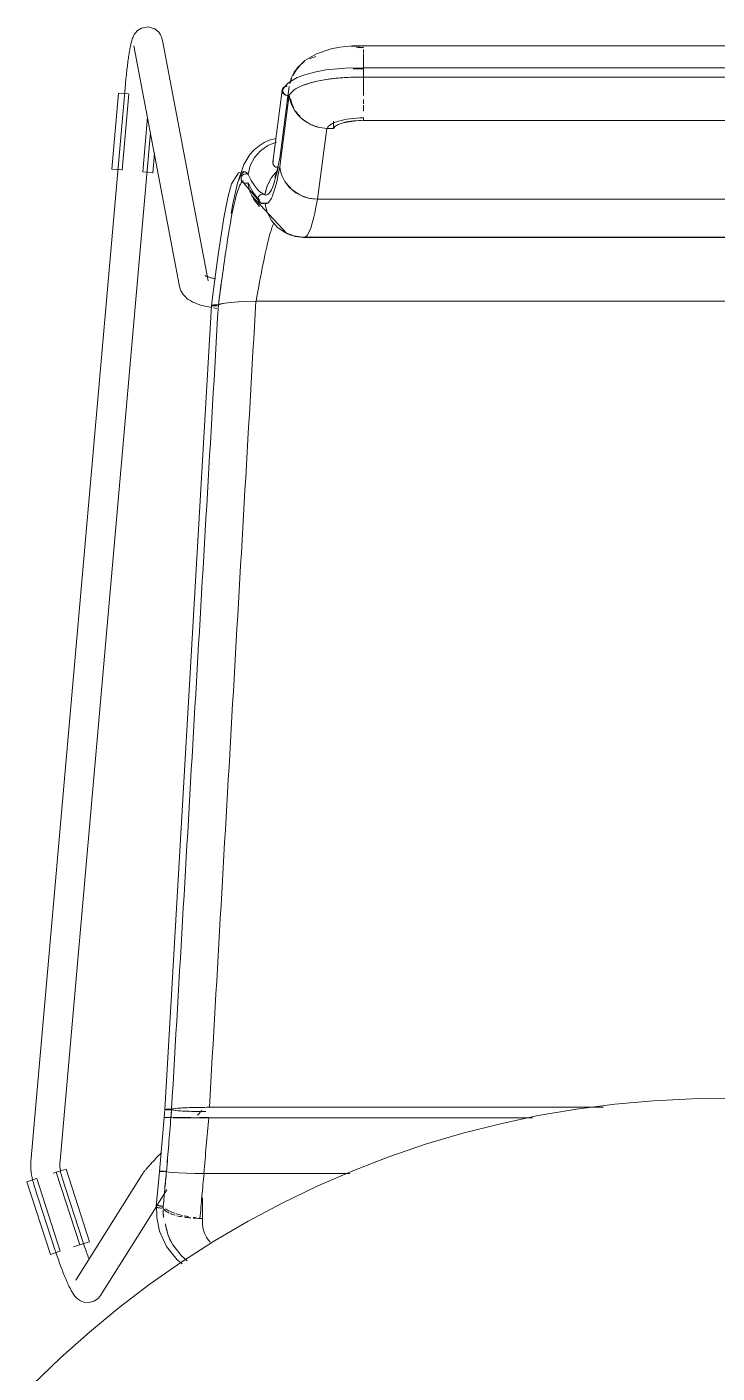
# Model space of a CAD drawing. Header units: millimetres. Extents: x 79795 to 317870, y -36033 to 97293.
# Drawn here: x 227167 to 227452, y 31346 to 31902 of the extents above; entities that cross this region are included whole.
import ezdxf

# ---------------------------------------------------------------- set-up
doc = ezdxf.new("R2010")
doc.units = ezdxf.units.MM
doc.header["$MEASUREMENT"] = 0
doc.layers.add('I-FURN', color=8, linetype='CONTINUOUS', lineweight=9)

msp = doc.modelspace()

# ---------------------------------------------------------------- linework, layer by layer
at = {"layer": 'I-FURN'}
for p, q in [((227217.04, 31901.61), (227214.28, 31901.13)), ((227219.79, 31900.78), (227217.04, 31901.61)), ((227210.33, 31896.21), (227210.22, 31895.82)), ((227210.46, 31896.61), (227210.33, 31896.21)), ((227210.6, 31897.01), (227210.46, 31896.61)), ((227210.77, 31897.44), (227210.6, 31897.01)), ((227210.99, 31897.91), (227210.77, 31897.44)), ((227211.29, 31898.47), (227210.99, 31897.91)), ((227211.77, 31899.18), (227211.29, 31898.47)), ((227212.62, 31900.09), (227211.77, 31899.18)), ((227214.28, 31901.13), (227212.62, 31900.09)), ((227219.79, 31900.78), (227221.37, 31899.45)), ((227221.37, 31899.45), (227222.11, 31898.37)), ((227222.11, 31898.37), (227222.49, 31897.57)), ((227222.49, 31897.57), (227222.7, 31896.95)), ((227222.7, 31896.95), (227222.84, 31896.43)), ((227222.84, 31896.43), (227222.93, 31896.02)), ((227209.15, 31890.53), (227209.06, 31889.94)), ((227209.24, 31891.1), (227209.15, 31890.53)), ((227209.33, 31891.65), (227209.24, 31891.1)), ((227209.43, 31892.18), (227209.33, 31891.65)), ((227209.52, 31892.7), (227209.43, 31892.18)), ((227209.62, 31893.19), (227209.52, 31892.7)), ((227209.71, 31893.67), (227209.62, 31893.19)), ((227209.81, 31894.13), (227209.71, 31893.67)), ((227209.91, 31894.57), (227209.81, 31894.13)), ((227210.01, 31895), (227209.91, 31894.57)), ((227210.11, 31895.41), (227210.01, 31895)), ((227210.22, 31895.82), (227210.11, 31895.41)), ((227211.14, 31893.78), (227229.95, 31794.49)), ((227241.74, 31796.73), (227222.93, 31896.02)), ((227281.74, 31887.69), (227286.46, 31890.56)), ((227286.46, 31890.56), (227292.61, 31892.58)), ((227292.61, 31892.58), (227296.11, 31893.23)), ((227296.11, 31893.23), (227301.31, 31893.75)), ((227301.31, 31893.75), (227305.83, 31893.83)), ((227305.83, 31893.83), (227305.83, 31893.66)), ((227600.68, 31893.83), (227305.83, 31893.83)), ((227305.83, 31893.53), (227305.83, 31893.81)), ((227305.83, 31890.59), (227305.83, 31892.34)), ((227208.44, 31885.41), (227208.35, 31884.71)), ((227208.52, 31886.1), (227208.44, 31885.41)), ((227208.61, 31886.77), (227208.52, 31886.1)), ((227208.7, 31887.44), (227208.61, 31886.77)), ((227208.79, 31888.09), (227208.7, 31887.44)), ((227208.88, 31888.72), (227208.79, 31888.09)), ((227208.97, 31889.34), (227208.88, 31888.72)), ((227209.06, 31889.94), (227208.97, 31889.34)), ((227278.09, 31883.78), (227279.76, 31885.85)), ((227279.76, 31885.85), (227281.74, 31887.69)), ((227305.83, 31884.55), (227305.83, 31890.31)), ((227305.83, 31888.47), (227305.83, 31887.72)), ((227305.83, 31887.58), (227305.83, 31884.55)), ((227207.81, 31879.59), (227207.74, 31878.84)), ((227207.88, 31880.34), (227207.81, 31879.59)), ((227207.95, 31881.09), (227207.88, 31880.34)), ((227208.03, 31881.83), (227207.95, 31881.09)), ((227208.11, 31882.56), (227208.03, 31881.83)), ((227208.19, 31883.29), (227208.11, 31882.56)), ((227208.27, 31884), (227208.19, 31883.29)), ((227208.35, 31884.71), (227208.27, 31884)), ((227274.63, 31878.41), (227278.46, 31880.71)), ((227276.76, 31881.52), (227278.09, 31883.78)), ((227278.46, 31880.71), (227281.63, 31881.9)), ((227281.63, 31881.9), (227285.67, 31882.98)), ((227288, 31879.44), (227284.5, 31878.63)), ((227285.67, 31882.98), (227290.38, 31883.85)), ((227293.43, 31880.27), (227288, 31879.44)), ((227290.38, 31883.85), (227298.27, 31884.65)), ((227299.42, 31880.75), (227293.43, 31880.27)), ((227298.27, 31884.65), (227305.83, 31884.79)), ((227305.83, 31880.83), (227299.42, 31880.75)), ((227305.83, 31884.79), (227305.83, 31884.72)), ((227600.68, 31884.79), (227305.83, 31884.79)), ((227305.83, 31880.84), (227305.83, 31884.79)), ((227305.83, 31884.72), (227305.83, 31884.53)), ((227305.83, 31884.53), (227305.83, 31884.22)), ((227305.83, 31884.22), (227305.83, 31883.83)), ((227305.83, 31883.83), (227305.83, 31883.38)), ((227305.83, 31883.38), (227305.83, 31882.89)), ((227305.83, 31882.89), (227305.83, 31882.39)), ((227305.83, 31882.39), (227305.83, 31881.91)), ((227305.83, 31881.91), (227305.83, 31881.5)), ((227305.83, 31881.5), (227305.83, 31881.17)), ((227305.83, 31881.17), (227305.83, 31880.94)), ((227305.83, 31880.94), (227305.83, 31880.84)), ((227305.83, 31880.86), (227305.83, 31877.05)), ((227305.83, 31877.05), (227305.83, 31880.86)), ((227305.83, 31880.83), (227600.68, 31880.83)), ((227207.66, 31877.93), (227168.71, 31434.61)), ((227202.08, 31842.92), (227204.84, 31874.33)), ((227204.84, 31874.33), (227206.89, 31874.15)), ((227206.31, 31842.54), (227209.07, 31873.96)), ((227206.89, 31874.15), (227208.95, 31873.97)), ((227207.67, 31878.09), (227207.66, 31877.93)), ((227207.74, 31878.84), (227207.67, 31878.09)), ((227268.53, 31845.75), (227272.38, 31875.52)), ((227271.38, 31847.39), (227275.22, 31877.08)), ((227272.74, 31876.02), (227274.63, 31878.41)), ((227274.45, 31871.12), (227275.07, 31875.89)), ((227281.67, 31877.76), (227281.16, 31877.57)), ((227284.5, 31878.63), (227281.67, 31877.76)), ((227305.83, 31873.3), (227305.83, 31876.85)), ((227271.36, 31843.84), (227275.2, 31873.54)), ((227305.83, 31869.83), (227305.83, 31871.67)), ((227305.83, 31866.84), (227305.83, 31869.31)), ((227216.75, 31864.41), (227214.76, 31841.8)), ((227299.94, 31862.5), (227302.8, 31862.82)), ((227302.8, 31862.82), (227305.83, 31862.93)), ((227600.68, 31862.99), (227305.83, 31862.99)), ((227305.83, 31862.93), (227600.68, 31862.93)), ((227180.66, 31433.56), (227217.96, 31858.06)), ((227286.9, 31830.46), (227290.76, 31859.74)), ((227290.76, 31859.74), (227293.48, 31859.67)), ((227293.48, 31862.68), (227293.48, 31859.67)), ((227293.48, 31861.28), (227293.48, 31859.69)), ((227293.48, 31859.67), (227294.12, 31860.53)), ((227294.12, 31860.53), (227295.47, 31861.32)), ((227295.47, 31861.32), (227297.45, 31861.99)), ((227297.45, 31861.99), (227299.94, 31862.5)), ((227262.77, 31852.53), (227260.79, 31850.85)), ((227264.96, 31853.91), (227262.77, 31852.53)), ((227266.46, 31852.68), (227263.38, 31850.51)), ((227267.33, 31854.94), (227264.96, 31853.91)), ((227269.98, 31854.08), (227266.46, 31852.68)), ((227269.84, 31855.6), (227267.33, 31854.94)), ((227218.99, 31841.43), (227219.69, 31849.33)), ((227259.05, 31848.89), (227256.55, 31844.77)), ((227260.79, 31850.85), (227259.05, 31848.89)), ((227260.9, 31847.68), (227259.16, 31844.36)), ((227263.38, 31850.51), (227260.9, 31847.68)), ((227268.76, 31846.42), (227268.58, 31845.98)), ((227270.12, 31841.88), (227271.5, 31848.17)), ((227204.13, 31842.74), (227202.08, 31842.92)), ((227206.19, 31842.56), (227204.13, 31842.74)), ((227216.95, 31841.61), (227214.89, 31841.79)), ((227218.99, 31841.43), (227216.95, 31841.61)), ((227251.48, 31836.78), (227254.25, 31841.42)), ((227256.55, 31844.77), (227253.88, 31837.15)), ((227254.25, 31841.42), (227256.44, 31841.95)), ((227255.95, 31840.36), (227256.34, 31840.67)), ((227256.34, 31840.67), (227255.95, 31840.36)), ((227256.34, 31840.67), (227256.79, 31840.86)), ((227256.79, 31840.86), (227256.34, 31840.67)), ((227256.44, 31841.95), (227257.35, 31841.65)), ((227256.79, 31840.86), (227257.29, 31840.94)), ((227257.29, 31840.94), (227256.79, 31840.86)), ((227257.29, 31840.94), (227257.79, 31840.9)), ((227257.79, 31840.9), (227257.29, 31840.94)), ((227257.79, 31840.9), (227258.26, 31840.73)), ((227258.26, 31840.73), (227257.79, 31840.9)), ((227259.16, 31844.36), (227258.26, 31840.73)), ((227270.37, 31842.35), (227267.86, 31839.47)), ((227268.58, 31845.98), (227268.51, 31845.51)), ((227268.51, 31845.51), (227268.58, 31845.04)), ((227268.58, 31845.04), (227268.77, 31844.6)), ((227268.77, 31844.6), (227269.06, 31844.22)), ((227269.06, 31844.22), (227269.44, 31843.92)), ((227269.37, 31839.44), (227270.12, 31841.88)), ((227269.44, 31843.92), (227269.9, 31843.73)), ((227269.9, 31843.73), (227270.39, 31843.65)), ((227270.39, 31843.65), (227270.88, 31843.68)), ((227250.07, 31831.79), (227251.48, 31836.78)), ((227253.88, 31837.15), (227251.98, 31828.63)), ((227255.38, 31839.03), (227255.46, 31839.51)), ((227255.45, 31839.51), (227255.38, 31839.03)), ((227255.44, 31838.54), (227255.38, 31839.03)), ((227255.38, 31839.03), (227255.44, 31838.54)), ((227255.62, 31838.08), (227255.44, 31838.54)), ((227255.44, 31838.54), (227255.62, 31838.08)), ((227255.65, 31839.97), (227255.45, 31839.51)), ((227255.46, 31839.51), (227255.65, 31839.97)), ((227255.58, 31838.17), (227263.7, 31828.76)), ((227255.73, 31837.9), (227255.61, 31838.12)), ((227255.91, 31837.68), (227255.62, 31838.08)), ((227255.62, 31838.08), (227255.91, 31837.68)), ((227255.65, 31839.97), (227255.95, 31840.36)), ((227255.95, 31840.36), (227255.65, 31839.97)), ((227256.29, 31837.36), (227255.91, 31837.68)), ((227255.91, 31837.68), (227256.29, 31837.36)), ((227256.74, 31837.16), (227256.29, 31837.36)), ((227256.29, 31837.36), (227256.74, 31837.15)), ((227257.23, 31837.07), (227256.74, 31837.16)), ((227256.74, 31837.15), (227257.23, 31837.06)), ((227257.73, 31837.1), (227257.23, 31837.07)), ((227257.23, 31837.06), (227257.73, 31837.09)), ((227258.21, 31837.25), (227257.73, 31837.1)), ((227257.73, 31837.09), (227258.21, 31837.25)), ((227259, 31833.63), (227258.21, 31837.25)), ((227258.21, 31837.25), (227258.99, 31833.63)), ((227266.11, 31836.08), (227265.21, 31832.36)), ((227267.86, 31839.47), (227266.11, 31836.08)), ((227273.99, 31837.08), (227276.47, 31834.34)), ((227248.27, 31822.77), (227250.07, 31831.79)), ((227258.99, 31833.63), (227260.63, 31830.31)), ((227260.64, 31830.31), (227259, 31833.63)), ((227259.69, 31831.98), (227274.29, 31816.28)), ((227260.63, 31830.31), (227263.03, 31827.47)), ((227263.03, 31827.47), (227260.64, 31830.31)), ((227262.44, 31831.1), (227262.37, 31830.61)), ((227262.37, 31830.61), (227262.44, 31830.12)), ((227262.38, 31830.61), (227262.44, 31831.1)), ((227262.44, 31830.12), (227262.38, 31830.61)), ((227262.44, 31831.1), (227262.63, 31831.56)), ((227262.63, 31831.56), (227262.44, 31831.1)), ((227262.63, 31829.66), (227262.44, 31830.12)), ((227262.44, 31830.12), (227262.63, 31829.66)), ((227262.63, 31831.56), (227262.93, 31831.96)), ((227262.92, 31831.96), (227262.63, 31831.56)), ((227262.93, 31829.26), (227262.63, 31829.66)), ((227262.63, 31829.66), (227262.92, 31829.25)), ((227263.3, 31832.28), (227262.92, 31831.96)), ((227262.93, 31831.96), (227263.31, 31832.28)), ((227263.76, 31832.48), (227263.3, 31832.28)), ((227263.31, 31832.28), (227263.76, 31832.48)), ((227263.76, 31832.48), (227264.25, 31832.56)), ((227264.25, 31832.56), (227263.76, 31832.48)), ((227264.25, 31832.56), (227264.75, 31832.52)), ((227264.74, 31832.53), (227264.25, 31832.56)), ((227264.54, 31832.65), (227264.97, 31832.47)), ((227265.21, 31832.36), (227264.74, 31832.53)), ((227264.75, 31832.52), (227265.22, 31832.36)), ((227265.22, 31832.36), (227265.53, 31834.18)), ((227276.47, 31834.34), (227279.59, 31832.26)), ((227279.71, 31832.19), (227283.13, 31830.94)), ((227283.13, 31830.94), (227286.9, 31830.46)), ((227619.61, 31830.46), (227286.9, 31830.46)), ((227286.9, 31830.46), (227619.61, 31830.46)), ((227251.98, 31828.63), (227251.25, 31824.56)), ((227262.92, 31829.25), (227263.3, 31828.94)), ((227263.31, 31828.94), (227262.93, 31829.26)), ((227263.3, 31828.94), (227263.76, 31828.74)), ((227263.76, 31828.74), (227263.31, 31828.94)), ((227263.4, 31828.89), (227266.28, 31828.84)), ((227264.25, 31828.66), (227263.76, 31828.74)), ((227263.76, 31828.74), (227264.25, 31828.66)), ((227264.75, 31828.7), (227264.25, 31828.66)), ((227264.25, 31828.66), (227264.74, 31828.69)), ((227264.74, 31828.69), (227265.21, 31828.86)), ((227265.22, 31828.86), (227264.75, 31828.7)), ((227265.21, 31828.86), (227266.11, 31825.14)), ((227267.87, 31821.75), (227266.11, 31825.14)), ((227266.11, 31825.14), (227267.86, 31821.75)), ((227247.24, 31816.45), (227248.27, 31822.77)), ((227267.86, 31821.75), (227270.37, 31818.87)), ((227270.37, 31818.88), (227267.87, 31821.75)), ((227273.51, 31816.71), (227270.37, 31818.88)), ((227270.37, 31818.87), (227273.5, 31816.7)), ((227246.05, 31808.43), (227247.24, 31816.45)), ((227273.19, 31816.88), (227277.66, 31815.15)), ((227273.5, 31816.7), (227277.08, 31815.34)), ((227277.08, 31815.34), (227273.51, 31816.71)), ((227274.29, 31816.28), (227276.22, 31815.58)), ((227280.87, 31814.87), (227277.08, 31815.34)), ((227277.08, 31815.34), (227280.87, 31814.87)), ((227277.66, 31815.15), (227281.41, 31814.71)), ((227625.65, 31814.87), (227280.87, 31814.87)), ((227280.87, 31814.87), (227625.65, 31814.87)), ((227281.4, 31814.71), (227586.2, 31814.71)), ((227244.7, 31798.5), (227246.05, 31808.43)), ((227240.52, 31798.96), (227240.55, 31798.94)), ((227240.55, 31798.94), (227240.62, 31798.9)), ((227240.62, 31798.9), (227240.71, 31798.85)), ((227240.71, 31798.85), (227240.86, 31798.78)), ((227240.86, 31798.78), (227241.05, 31798.69)), ((227241.05, 31798.69), (227241.28, 31798.59)), ((227241.28, 31798.59), (227241.55, 31798.49)), ((227241.55, 31798.49), (227241.86, 31798.39)), ((227241.86, 31798.39), (227242.19, 31798.28)), ((227242.19, 31798.28), (227242.56, 31798.17)), ((227242.56, 31798.17), (227242.95, 31798.06)), ((227242.95, 31798.06), (227243.37, 31797.96)), ((227243.14, 31786.65), (227244.7, 31798.5)), ((227243.37, 31797.96), (227243.82, 31797.85)), ((227243.82, 31797.85), (227244.29, 31797.75)), ((227244.29, 31797.75), (227244.78, 31797.65)), ((227229.95, 31794.49), (227230.21, 31793.51)), ((227230.21, 31793.51), (227230.57, 31792.61)), ((227230.57, 31792.61), (227231.01, 31791.82)), ((227231.01, 31791.82), (227231.49, 31791.13)), ((227231.49, 31791.13), (227232, 31790.54)), ((227232, 31790.54), (227232.52, 31790.02)), ((227243.14, 31786.65), (227223.85, 31454.74)), ((227232.52, 31790.02), (227233.05, 31789.56)), ((227233.05, 31789.56), (227233.59, 31789.16)), ((227233.59, 31789.16), (227234.12, 31788.8)), ((227234.12, 31788.8), (227234.66, 31788.48)), ((227234.66, 31788.48), (227235.2, 31788.19)), ((227235.2, 31788.19), (227235.75, 31787.92)), ((227235.75, 31787.92), (227236.31, 31787.67)), ((227236.31, 31787.67), (227236.88, 31787.43)), ((227236.88, 31787.43), (227237.46, 31787.21)), ((227237.46, 31787.21), (227238.05, 31787)), ((227238.05, 31787), (227238.66, 31786.81)), ((227238.66, 31786.81), (227239.28, 31786.63)), ((227239.28, 31786.63), (227239.91, 31786.46)), ((227239.91, 31786.46), (227240.55, 31786.29)), ((227240.55, 31786.29), (227241.2, 31786.14)), ((227241.2, 31786.14), (227241.87, 31786)), ((227241.87, 31786), (227242.55, 31785.86)), ((227242.55, 31785.86), (227243.25, 31785.74)), ((227243.22, 31786.7), (227243.14, 31786.65)), ((227243.14, 31786.65), (227243.21, 31786.7)), ((227243.14, 31786.65), (227243.21, 31786.59)), ((227243.2, 31786.59), (227243.14, 31786.65)), ((227243.39, 31786.54), (227243.2, 31786.59)), ((227243.21, 31786.7), (227243.41, 31786.75)), ((227243.21, 31786.59), (227243.39, 31786.54)), ((227243.41, 31786.75), (227243.22, 31786.7)), ((227243.39, 31786.54), (227243.68, 31786.5)), ((227243.68, 31786.5), (227243.39, 31786.54)), ((227243.71, 31786.79), (227243.41, 31786.75)), ((227243.41, 31786.75), (227243.7, 31786.79)), ((227243.68, 31786.5), (227244.06, 31786.46)), ((227244.06, 31786.46), (227243.68, 31786.5)), ((227243.7, 31786.79), (227244.09, 31786.83)), ((227244.09, 31786.83), (227243.71, 31786.79)), ((227243.95, 31785.62), (227244.67, 31785.51)), ((227244.06, 31786.46), (227244.51, 31786.44)), ((227244.51, 31786.44), (227244.06, 31786.46)), ((227244.55, 31786.85), (227244.09, 31786.83)), ((227244.09, 31786.83), (227244.54, 31786.85)), ((227244.51, 31786.44), (227245, 31786.43)), ((227245, 31786.43), (227244.51, 31786.44)), ((227244.54, 31786.85), (227245.04, 31786.86)), ((227245.04, 31786.86), (227244.55, 31786.85)), ((227244.67, 31785.51), (227245.39, 31785.41)), ((227245, 31786.43), (227245.5, 31786.44)), ((227245.5, 31786.44), (227245, 31786.43)), ((227245.54, 31786.85), (227245.04, 31786.86)), ((227245.04, 31786.86), (227245.54, 31786.85)), ((227246.01, 31786.83), (227245.54, 31786.85)), ((227245.54, 31786.85), (227246.01, 31786.84)), ((227246.91, 31787.24), (227246.01, 31786.83)), ((227246.01, 31786.84), (227246.91, 31787.23)), ((227248.66, 31787.6), (227246.91, 31787.24)), ((227246.91, 31787.23), (227248.65, 31787.6)), ((227251.15, 31787.91), (227248.66, 31787.6)), ((227248.66, 31787.6), (227251.12, 31787.91)), ((227254.26, 31788.15), (227251.15, 31787.91)), ((227251.15, 31787.91), (227254.21, 31788.15)), ((227254.25, 31788.15), (227257.73, 31788.3)), ((227257.79, 31788.31), (227254.26, 31788.15)), ((227261.56, 31788.36), (227257.79, 31788.31)), ((227257.79, 31788.31), (227261.48, 31788.36)), ((227644.96, 31788.36), (227261.56, 31788.36)), ((227261.56, 31788.36), (227644.96, 31788.36)), ((227425.6, 31458.37), (227409.66, 31456.94)), ((227441.58, 31459.16), (227425.6, 31458.37)), ((227457.58, 31459.3), (227441.58, 31459.16)), ((227223.58, 31451.38), (227223.85, 31454.74)), ((227223.92, 31454.76), (227223.85, 31454.74)), ((227223.85, 31454.74), (227223.92, 31454.71)), ((227224.11, 31454.79), (227223.92, 31454.76)), ((227223.92, 31454.71), (227224.11, 31454.68)), ((227224.4, 31454.81), (227224.11, 31454.79)), ((227224.11, 31454.68), (227224.41, 31454.66)), ((227224.78, 31454.83), (227224.4, 31454.81)), ((227224.41, 31454.66), (227224.79, 31454.64)), ((227225.23, 31454.84), (227224.78, 31454.83)), ((227224.79, 31454.64), (227225.24, 31454.63)), ((227225.72, 31454.85), (227225.23, 31454.84)), ((227225.24, 31454.63), (227225.73, 31454.63)), ((227226.22, 31454.85), (227225.72, 31454.85)), ((227225.73, 31454.63), (227226.23, 31454.63)), ((227226.69, 31454.84), (227226.22, 31454.85)), ((227226.23, 31454.63), (227226.7, 31454.64)), ((227227.58, 31455.05), (227226.69, 31454.84)), ((227226.7, 31454.64), (227227.6, 31454.43)), ((227229.33, 31455.24), (227227.58, 31455.05)), ((227227.6, 31454.43), (227229.35, 31454.24)), ((227231.83, 31455.4), (227229.33, 31455.24)), ((227229.35, 31454.24), (227231.84, 31454.07)), ((227234.96, 31455.53), (227231.83, 31455.4)), ((227231.84, 31454.07), (227234.96, 31453.95)), ((227238.52, 31455.6), (227234.96, 31455.53)), ((227234.96, 31453.95), (227238.51, 31453.87)), ((227239.18, 31454.37), (227237.35, 31452.46)), ((227238.51, 31453.87), (227240.77, 31453.85)), ((227242.31, 31455.63), (227238.52, 31455.6)), ((227404.9, 31455.63), (227242.31, 31455.63)), ((227242.31, 31455.63), (227404.9, 31455.63)), ((227378.03, 31452.19), (227362.38, 31448.87)), ((227393.8, 31454.88), (227378.03, 31452.19)), ((227409.66, 31456.94), (227393.8, 31454.88)), ((227223.58, 31451.38), (227221.75, 31429.18)), ((227223.65, 31451.38), (227223.58, 31451.38)), ((227223.58, 31451.38), (227223.65, 31451.38)), ((227223.65, 31451.38), (227223.58, 31451.38)), ((227223.58, 31451.38), (227223.64, 31451.38)), ((227223.83, 31451.37), (227224.12, 31451.37)), ((227224.13, 31451.37), (227223.84, 31451.37)), ((227224.12, 31451.37), (227224.51, 31451.37)), ((227224.13, 31451.38), (227224.52, 31451.38)), ((227224.51, 31451.38), (227224.13, 31451.38)), ((227224.51, 31451.37), (227224.13, 31451.37)), ((227224.96, 31451.39), (227224.51, 31451.38)), ((227224.96, 31451.37), (227224.51, 31451.37)), ((227224.51, 31451.37), (227224.96, 31451.37)), ((227224.52, 31451.38), (227224.97, 31451.39)), ((227225.46, 31451.39), (227224.96, 31451.39)), ((227225.45, 31451.37), (227224.96, 31451.37)), ((227224.96, 31451.37), (227225.45, 31451.37)), ((227224.97, 31451.39), (227225.46, 31451.39)), ((227225.95, 31451.37), (227225.45, 31451.37)), ((227225.45, 31451.37), (227225.95, 31451.37)), ((227225.46, 31451.39), (227225.95, 31451.39)), ((227225.95, 31451.39), (227225.46, 31451.39)), ((227225.95, 31451.39), (227226.42, 31451.38)), ((227226.42, 31451.38), (227225.95, 31451.39)), ((227226.42, 31451.37), (227225.95, 31451.37)), ((227225.95, 31451.37), (227226.42, 31451.37)), ((227227.31, 31451.36), (227226.42, 31451.37)), ((227226.42, 31451.37), (227227.3, 31451.36)), ((227227.3, 31451.36), (227229.05, 31451.34)), ((227229.05, 31451.34), (227227.31, 31451.36)), ((227227.32, 31451.4), (227229.07, 31451.41)), ((227229.07, 31451.41), (227227.32, 31451.4)), ((227229.05, 31451.34), (227231.55, 31451.33)), ((227231.55, 31451.33), (227229.06, 31451.34)), ((227229.07, 31451.41), (227231.57, 31451.43)), ((227231.57, 31451.43), (227229.07, 31451.41)), ((227231.55, 31451.33), (227234.69, 31451.32)), ((227234.69, 31451.32), (227231.56, 31451.33)), ((227231.57, 31451.43), (227234.7, 31451.43)), ((227234.69, 31451.43), (227231.57, 31451.43)), ((227238.25, 31451.32), (227234.69, 31451.32)), ((227234.69, 31451.32), (227238.25, 31451.32)), ((227238.25, 31451.44), (227242.03, 31451.44)), ((227242.03, 31451.44), (227238.25, 31451.44)), ((227238.25, 31451.32), (227242.04, 31451.31)), ((227242.04, 31451.31), (227238.26, 31451.32)), ((227375.68, 31451.31), (227242.04, 31451.31)), ((227242.04, 31451.31), (227375.68, 31451.31)), ((227362.38, 31448.87), (227346.87, 31444.92)), ((227346.87, 31444.92), (227331.54, 31440.36)), ((227220.11, 31434.42), (227220.51, 31434.86)), ((227220.51, 31434.86), (227220.92, 31435.3)), ((227220.92, 31435.3), (227221.35, 31435.75)), ((227221.35, 31435.75), (227221.78, 31436.22)), ((227221.78, 31436.22), (227222.22, 31436.69)), ((227316.4, 31435.18), (227301.48, 31429.41)), ((227331.54, 31440.36), (227316.4, 31435.18)), ((227168.63, 31433.47), (227168.6, 31432.33)), ((227168.6, 31432.33), (227168.61, 31431.19)), ((227168.61, 31431.19), (227168.67, 31430.05)), ((227168.71, 31434.61), (227168.63, 31433.47)), ((227168.67, 31430.05), (227168.78, 31428.91)), ((227179.22, 31428.88), (227181.2, 31429.52)), ((227180.6, 31432.21), (227180.61, 31432.87)), ((227180.61, 31431.55), (227180.6, 31432.21)), ((227180.61, 31432.87), (227180.66, 31433.53)), ((227180.64, 31430.89), (227180.61, 31431.55)), ((227180.7, 31430.23), (227180.64, 31430.89)), ((227180.66, 31433.53), (227180.66, 31433.56)), ((227180.79, 31429.57), (227180.7, 31430.23)), ((227180.91, 31428.92), (227180.79, 31429.57)), ((227181.2, 31429.52), (227183.15, 31430.15)), ((227192.84, 31400.14), (227183.15, 31430.15)), ((227215.43, 31429.17), (227215.62, 31429.4)), ((227215.62, 31429.4), (227215.82, 31429.64)), ((227215.82, 31429.64), (227216.03, 31429.89)), ((227216.03, 31429.89), (227216.26, 31430.16)), ((227216.26, 31430.16), (227216.5, 31430.44)), ((227216.5, 31430.44), (227216.76, 31430.73)), ((227216.76, 31430.73), (227217.04, 31431.04)), ((227217.04, 31431.04), (227217.32, 31431.36)), ((227217.32, 31431.36), (227217.62, 31431.7)), ((227217.62, 31431.7), (227217.94, 31432.05)), ((227217.94, 31432.05), (227218.27, 31432.41)), ((227218.27, 31432.41), (227218.61, 31432.79)), ((227218.61, 31432.79), (227218.97, 31433.18)), ((227218.97, 31433.18), (227219.34, 31433.58)), ((227219.34, 31433.58), (227219.72, 31434)), ((227219.72, 31434), (227220.11, 31434.42)), ((227223.62, 31429.28), (227223.13, 31429.28)), ((227223.13, 31429.28), (227223.62, 31429.28)), ((227224.59, 31429.27), (227224.12, 31429.28)), ((227224.12, 31429.28), (227224.59, 31429.27)), ((227301.48, 31429.41), (227286.8, 31423.05)), ((227166.99, 31424.93), (227168.95, 31425.56)), ((227176.68, 31394.92), (227166.99, 31424.93)), ((227168.78, 31428.91), (227168.93, 31427.78)), ((227168.93, 31427.78), (227169.12, 31426.65)), ((227168.95, 31425.56), (227170.92, 31426.2)), ((227169.12, 31426.65), (227169.36, 31425.54)), ((227169.36, 31425.54), (227169.65, 31424.43)), ((227169.65, 31424.43), (227169.98, 31423.34)), ((227180.73, 31396.23), (227171.04, 31426.23)), ((227177.85, 31428.43), (227179.01, 31428.81)), ((227179.11, 31428.84), (227188.8, 31398.83)), ((227181.05, 31428.27), (227180.91, 31428.92)), ((227181.22, 31427.63), (227181.05, 31428.27)), ((227181.41, 31427), (227181.22, 31427.63)), ((227190.12, 31400.19), (227181.41, 31427)), ((227214.5, 31427.91), (227187.2, 31384.33)), ((227214.5, 31427.91), (227214.72, 31428.23)), ((227214.72, 31428.23), (227214.9, 31428.49)), ((227214.9, 31428.49), (227215.07, 31428.72)), ((227215.07, 31428.72), (227215.25, 31428.94)), ((227215.25, 31428.94), (227215.43, 31429.17)), ((227221.75, 31429.18), (227220.33, 31414.69)), ((227221.81, 31429.2), (227221.75, 31429.18)), ((227221.75, 31429.18), (227221.82, 31429.2)), ((227221.75, 31429.18), (227221.82, 31429.15)), ((227221.82, 31429.15), (227221.75, 31429.18)), ((227222, 31429.23), (227221.81, 31429.2)), ((227221.82, 31429.2), (227222.01, 31429.23)), ((227221.82, 31429.15), (227222.01, 31429.13)), ((227222.29, 31429.25), (227222, 31429.23)), ((227222.01, 31429.23), (227222.3, 31429.25)), ((227222.01, 31429.13), (227222.3, 31429.11)), ((227222.31, 31429.11), (227222.01, 31429.13)), ((227222.68, 31429.26), (227222.29, 31429.25)), ((227222.3, 31429.25), (227222.68, 31429.26)), ((227222.3, 31429.11), (227222.69, 31429.09)), ((227222.69, 31429.09), (227222.31, 31429.11)), ((227223.13, 31429.28), (227222.68, 31429.26)), ((227222.68, 31429.26), (227223.13, 31429.28)), ((227222.69, 31429.09), (227223.14, 31429.08)), ((227223.15, 31429.08), (227222.69, 31429.09)), ((227223.14, 31429.08), (227223.63, 31429.07)), ((227223.64, 31429.07), (227223.15, 31429.08)), ((227223.63, 31429.07), (227224.13, 31429.08)), ((227224.13, 31429.08), (227223.64, 31429.07)), ((227224.13, 31429.08), (227224.6, 31429.08)), ((227224.6, 31429.08), (227224.13, 31429.08)), ((227224.6, 31429.08), (227225.49, 31428.89)), ((227225.49, 31428.89), (227224.6, 31429.08)), ((227225.49, 31428.89), (227227.23, 31428.71)), ((227227.21, 31428.71), (227225.49, 31428.89)), ((227227.23, 31428.71), (227229.71, 31428.56)), ((227229.66, 31428.56), (227227.23, 31428.71)), ((227232.74, 31428.45), (227229.7, 31428.56)), ((227229.71, 31428.56), (227232.81, 31428.45)), ((227236.24, 31428.37), (227232.8, 31428.45)), ((227232.81, 31428.45), (227236.24, 31428.37)), ((227236.34, 31428.37), (227240.1, 31428.35)), ((227239.98, 31428.35), (227236.34, 31428.37)), ((227240.1, 31428.35), (227300.22, 31428.35)), ((227300.22, 31428.35), (227240.1, 31428.35)), ((227169.98, 31423.34), (227169.99, 31423.29)), ((227169.99, 31423.29), (227178.71, 31396.48)), ((227220.63, 31415.09), (227224.67, 31421.54)), ((227239.39, 31418.31), (227239.39, 31408.55)), ((227286.8, 31423.05), (227272.39, 31416.1)), ((227197.37, 31377.95), (227220.4, 31414.72)), ((227220.54, 31410.12), (227220.45, 31415.58)), ((227272.39, 31416.1), (227258.27, 31408.58)), ((227221.75, 31404.47), (227220.54, 31410.12)), ((227239.45, 31409.79), (227238.4, 31409.79)), ((227258.27, 31408.58), (227244.45, 31400.5)), ((227224.65, 31398.16), (227221.75, 31404.47)), ((227227.23, 31398.86), (227225.32, 31402.55)), ((227180.61, 31396.19), (227178.64, 31395.55)), ((227178.86, 31396.02), (227178.71, 31396.48)), ((227179.1, 31395.28), (227178.86, 31396.02)), ((227186.22, 31398), (227188.7, 31398.8)), ((227190.89, 31399.51), (227188.91, 31398.87)), ((227190.23, 31399.86), (227190.12, 31400.19)), ((227190.45, 31399.17), (227190.23, 31399.86)), ((227190.68, 31398.48), (227190.45, 31399.17)), ((227190.92, 31397.79), (227190.68, 31398.48)), ((227192.84, 31400.14), (227190.89, 31399.51)), ((227191.15, 31397.11), (227190.92, 31397.79)), ((227191.39, 31396.44), (227191.15, 31397.11)), ((227191.62, 31395.77), (227191.39, 31396.44)), ((227228.99, 31392.63), (227224.65, 31398.16)), ((227230.73, 31394.29), (227227.23, 31398.86)), ((227244.45, 31400.5), (227230.98, 31391.88)), ((227178.64, 31395.55), (227176.68, 31394.92)), ((227179.35, 31394.55), (227179.1, 31395.28)), ((227179.59, 31393.81), (227179.35, 31394.55)), ((227179.85, 31393.09), (227179.59, 31393.81)), ((227180.1, 31392.36), (227179.85, 31393.09)), ((227180.35, 31391.65), (227180.1, 31392.36)), ((227180.61, 31390.94), (227180.35, 31391.65)), ((227180.86, 31390.24), (227180.61, 31390.94)), ((227191.86, 31395.12), (227191.62, 31395.77)), ((227192.09, 31394.47), (227191.86, 31395.12)), ((227192.33, 31393.83), (227192.09, 31394.47)), ((227192.56, 31393.21), (227192.33, 31393.83)), ((227230.98, 31391.88), (227217.86, 31382.73)), ((227231.04, 31390.98), (227228.99, 31392.63)), ((227233.07, 31392.33), (227230.73, 31394.29)), ((227181.12, 31389.55), (227180.86, 31390.24)), ((227181.37, 31388.88), (227181.12, 31389.55)), ((227181.62, 31388.21), (227181.37, 31388.88)), ((227181.88, 31387.56), (227181.62, 31388.21)), ((227182.13, 31386.92), (227181.88, 31387.56)), ((227182.38, 31386.29), (227182.13, 31386.92)), ((227182.63, 31385.68), (227182.38, 31386.29)), ((227182.88, 31385.08), (227182.63, 31385.68)), ((227183.12, 31384.51), (227182.88, 31385.08)), ((227183.36, 31383.94), (227183.12, 31384.51)), ((227183.6, 31383.4), (227183.36, 31383.94)), ((227183.84, 31382.87), (227183.6, 31383.4)), ((227184.08, 31382.36), (227183.84, 31382.87)), ((227184.31, 31381.87), (227184.08, 31382.36)), ((227184.54, 31381.4), (227184.31, 31381.87)), ((227184.77, 31380.94), (227184.54, 31381.4)), ((227185, 31380.5), (227184.77, 31380.94)), ((227185.23, 31380.08), (227185, 31380.5)), ((227185.46, 31379.66), (227185.23, 31380.08)), ((227185.69, 31379.27), (227185.46, 31379.66)), ((227217.86, 31382.73), (227205.11, 31373.05)), ((227185.94, 31378.87), (227185.69, 31379.27)), ((227186.19, 31378.49), (227185.94, 31378.87)), ((227186.47, 31378.1), (227186.19, 31378.49)), ((227186.78, 31377.69), (227186.47, 31378.1)), ((227187.15, 31377.27), (227186.78, 31377.69)), ((227187.62, 31376.8), (227187.15, 31377.27)), ((227188.24, 31376.28), (227187.62, 31376.8)), ((227189.16, 31375.72), (227188.24, 31376.28)), ((227190.54, 31375.19), (227189.16, 31375.72)), ((227192.51, 31375.02), (227190.54, 31375.19)), ((227194.74, 31375.61), (227192.51, 31375.02)), ((227196.47, 31376.83), (227194.74, 31375.61)), ((227196.47, 31376.83), (227197.37, 31377.95)), ((227205.11, 31373.05), (227192.77, 31362.88)), ((227192.77, 31362.88), (227180.84, 31352.22)), ((227180.84, 31352.22), (227169.34, 31341.09))]:
    msp.add_line(p, q, dxfattribs=at)
for centre, major_axis, ratio, start_param, end_param in [((227305.83, 31889.55), (-12.4, 0), 0.287441, 4.712389, 4.950404), ((227305.83, 31878.08), (0, -15.75), 0.000004, 5.8107, 5.99294), ((227270.47, 31845.52), (-1.96, 0), 0.955139, 5.775592, 8.064923), ((227287.03, 31845.53), (-15.78, 0), 0.955139, 0.112537, 0.354036), ((227287.03, 31845.53), (-15.78, 0), 0.955139, 0.354206, 0.595753), ((227287.03, 31845.53), (-15.78, 0), 0.955139, 0.595876, 1.562553)]:
    msp.add_ellipse(centre, major_axis=major_axis, ratio=ratio, start_param=start_param, end_param=end_param, dxfattribs=at)
for points in [[(227300.86, 31893.52), (227302.44, 31893.67), (227304.12, 31893.75), (227305.83, 31893.74)], [(227286.23, 31889.39), (227285.33, 31889.14), (227284.45, 31888.82), (227283.6, 31888.42)], [(227275.4, 31873.53), (227275.75, 31874.26), (227277.06, 31875.67), (227280.76, 31877.56), (227285.83, 31879.09), (227291.98, 31880.2), (227298.83, 31880.83), (227303.49, 31880.9), (227305.83, 31880.86)], [(227275.68, 31878.5), (227275.84, 31879.15), (227276.04, 31879.8), (227276.28, 31880.43)], [(227301.57, 31884.25), (227302.98, 31884.28), (227304.4, 31884.29), (227305.83, 31884.26)], [(227274.93, 31873.39), (227274.85, 31873.37), (227274.69, 31873.35), (227274.52, 31873.35), (227274.44, 31873.36)], [(227275.2, 31873.54), (227275.35, 31872.3), (227275.93, 31869.92), (227277.69, 31866.58), (227280.22, 31863.75), (227283.37, 31861.55), (227286.97, 31860.14), (227289.47, 31859.78), (227290.76, 31859.74)], [(227277.18, 31868.03), (227276.49, 31869.29), (227276.08, 31870.65), (227275.75, 31872.04)], [(227279.65, 31864.71), (227279.06, 31865.32), (227278.47, 31865.96), (227278.03, 31866.66)], [(227283.67, 31861.68), (227282.55, 31862.28), (227281.39, 31862.97), (227280.4, 31863.78)], [(227291.01, 31859.75), (227291.27, 31860.87), (227294.65, 31863.03), (227302.04, 31864), (227305.83, 31864.06)], [(227304.99, 31862.98), (227302.21, 31862.92), (227299.07, 31862.65), (227297.45, 31862.04)], [(227287.23, 31860.29), (227286.35, 31860.52), (227285.52, 31860.84), (227284.69, 31861.21)], [(227271.36, 31843.84), (227270.33, 31838.34), (227268.29, 31830.28), (227266.24, 31828.31), (227265.22, 31828.86)], [(227280.87, 31814.87), (227281.05, 31814.77), (227281.22, 31814.71), (227281.4, 31814.71)], [(227247.18, 31796), (227246.8, 31792.97), (227246.41, 31789.91), (227246.02, 31786.85)], [(227226.69, 31454.84), (227229.91, 31510.24), (227236.35, 31621), (227242.79, 31731.6), (227246.01, 31786.84)], [(227251.89, 31622.12), (227255.09, 31677.58), (227258.28, 31733), (227261.48, 31788.36)], [(227242.31, 31455.63), (227245.5, 31511.16), (227248.7, 31566.69), (227251.89, 31622.12)], [(227226.69, 31454.64), (227226.1, 31454.62), (227224.59, 31454.62), (227223.85, 31454.7), (227223.85, 31454.74)], [(227226.69, 31454.84), (227226.64, 31454.26), (227226.55, 31453.1), (227226.46, 31451.95), (227226.42, 31451.37)], [(227226.69, 31454.64), (227226.65, 31454.1), (227226.56, 31453.01), (227226.47, 31451.93), (227226.42, 31451.38)], [(227224.6, 31429.08), (227224.91, 31432.79), (227225.51, 31440.22), (227226.11, 31447.65), (227226.42, 31451.37)], [(227241.01, 31439.82), (227241.36, 31443.65), (227241.7, 31447.48), (227242.04, 31451.31)], [(227225.8, 31443.83), (227225.83, 31444.24), (227225.87, 31444.65), (227225.9, 31445.06)], [(227224.59, 31429.27), (227224.89, 31432.92), (227225.2, 31436.57), (227225.5, 31440.22)], [(227239.98, 31428.35), (227240.32, 31432.17), (227240.67, 31435.99), (227241.01, 31439.82)], [(227224.6, 31429.08), (227224.36, 31426.56), (227223.88, 31421.52), (227223.4, 31416.57), (227223.16, 31414.13)], [(227224.59, 31429.27), (227224.35, 31426.9), (227224.12, 31424.53), (227223.88, 31422.19)], [(227240.1, 31428.35), (227239.79, 31425.21), (227239.2, 31418.96), (227238.66, 31412.82), (227238.4, 31409.79)], [(227220.51, 31415.43), (227220.55, 31415.39), (227220.68, 31415.29), (227220.97, 31415.16), (227221.36, 31415.04), (227221.81, 31414.95), (227222.31, 31414.89), (227222.8, 31414.85), (227223.12, 31414.86), (227223.27, 31414.86)], [(227225.71, 31411.96), (227225.02, 31412.29), (227223.87, 31412.99), (227223.31, 31413.74), (227223.16, 31414.13)], [(227223.2, 31413.3), (227223.22, 31412.65), (227223.25, 31412), (227223.31, 31411.35)], [(227224.18, 31413.77), (227224.58, 31413.45), (227225.1, 31413.13), (227225.75, 31412.82)], [(227225.99, 31412.7), (227226.63, 31412.41), (227227.37, 31412.13), (227228.19, 31411.87)], [(227223.34, 31410.13), (227223.26, 31410.95), (227223.24, 31411.77), (227223.25, 31412.6)], [(227228.14, 31411.08), (227227.42, 31411.28), (227226.78, 31411.52), (227226.18, 31411.76)], [(227228.62, 31411.71), (227229.42, 31411.46), (227230.3, 31411.23), (227231.21, 31411.01)], [(227231.19, 31410.4), (227230.35, 31410.54), (227229.55, 31410.71), (227228.81, 31410.89)], [(227231.88, 31410.86), (227232.52, 31410.72), (227233.18, 31410.58), (227233.86, 31410.46)], [(227234.68, 31409.96), (227233.78, 31410.04), (227232.9, 31410.14), (227232.05, 31410.26)], [(227235.56, 31410.21), (227236.03, 31410.14), (227236.51, 31410.09), (227236.99, 31410.04)], [(227238.4, 31409.79), (227237.45, 31409.8), (227236.52, 31409.84), (227235.61, 31409.89)], [(227239.4, 31408.28), (227239.39, 31408.78), (227239.4, 31409.29), (227239.45, 31409.79)], [(227224.13, 31406.88), (227224.33, 31406.16), (227224.57, 31405.44), (227224.83, 31404.73)], [(227242.56, 31399.91), (227242.42, 31400.06), (227242.29, 31400.22), (227242.16, 31400.38)]]:
    msp.add_open_spline(points, degree=3, dxfattribs=at)
for points, knots in [([(227281.48, 31887.21), (227281.08, 31886.94), (227279.71, 31885.9), (227277.71, 31883.73), (227276.1, 31880.88), (227275.63, 31878.94), (227275.46, 31878.18)], [0.434972, 0.434972, 0.434972, 0.434972, 0.5, 0.6666667, 0.8333333, 0.9407177, 0.9407177, 0.9407177, 0.9407177]), ([(227274.35, 31877.12), (227274.2, 31877.13), (227273.98, 31877.11), (227273.69, 31877.04), (227273.42, 31876.95), (227273.1, 31876.76), (227272.78, 31876.47), (227272.55, 31876.12), (227272.42, 31875.77), (227272.37, 31875.46), (227272.36, 31875.18), (227272.4, 31874.92), (227272.47, 31874.67), (227272.58, 31874.41), (227272.78, 31874.1), (227273.1, 31873.78), (227273.5, 31873.54), (227273.85, 31873.43), (227274.22, 31873.35), (227274.67, 31873.36), (227275.02, 31873.46), (227275.2, 31873.54)], [0.1111111, 0.1111111, 0.1111111, 0.1111111, 0.1666667, 0.1944444, 0.2222222, 0.2777778, 0.3333333, 0.3888889, 0.4444444, 0.4791667, 0.5138889, 0.5486111, 0.5833333, 0.6180556, 0.6527778, 0.7222222, 0.7916667, 0.8263889, 0.8611111, 0.9305556, 1, 1, 1, 1]), ([(227273.95, 31873.45), (227273.83, 31873.49), (227273.6, 31873.59), (227273.19, 31873.87), (227272.73, 31874.41), (227272.48, 31875.28), (227272.71, 31876.07), (227273.1, 31876.58), (227273.48, 31876.87), (227273.94, 31877.06), (227274.27, 31877.1), (227274.44, 31877.11)], [-0.8125, -0.8125, -0.8125, -0.8125, -0.765625, -0.71875, -0.625, -0.5, -0.375, -0.3125, -0.25, -0.1875, -0.125, -0.125, -0.125, -0.125]), ([(227258.26, 31840.73), (227257.23, 31842.29), (227255.95, 31842.06), (227254.67, 31839.03), (227254.41, 31838.31)], [0, 0, 0, 0, 0.25, 0.3133981, 0.3133981, 0.3133981, 0.3133981]), ([(227264.54, 31832.65), (227263.6, 31833.12), (227261.51, 31834.9), (227259.42, 31838.33), (227258.26, 31840.73)], [0.0974621, 0.0974621, 0.0974621, 0.0974621, 0.5, 1, 1, 1, 1]), ([(227270.66, 31843.75), (227269.87, 31840.03), (227268.05, 31833.55), (227266.24, 31831.82), (227265.22, 31832.36)], [0.1122148, 0.1122148, 0.1122148, 0.1122148, 0.5, 1, 1, 1, 1]), ([(227256.38, 31838.13), (227255.97, 31837.93), (227254.55, 31836.33), (227252.11, 31828.03), (227249.06, 31809.6), (227247.03, 31794.38), (227246.01, 31786.83)], [0.1500588, 0.1500588, 0.1500588, 0.1500588, 0.25, 0.5, 0.75, 1, 1, 1, 1]), ([(227263.09, 31830.12), (227262.63, 31830.51), (227261, 31832.18), (227259.37, 31834.84), (227258.21, 31837.25)], [0.303693, 0.303693, 0.303693, 0.303693, 0.5, 1, 1, 1, 1]), ([(227281.41, 31814.71), (227282.23, 31814.71), (227284.06, 31817.1), (227285.9, 31824.74), (227286.9, 31830.46)], [0.0892846, 0.0892846, 0.0892846, 0.0892846, 0.5, 1, 1, 1, 1]), ([(227261.56, 31788.36), (227262.53, 31793.75), (227264.48, 31804.53), (227266.91, 31815.24), (227268.37, 31819.49), (227268.86, 31820.64)], [0, 0, 0, 0, 0.25, 0.5, 0.625, 0.625, 0.625, 0.625]), ([(227223.85, 31454.74), (227223.85, 31454.76), (227223.99, 31454.78), (227224.38, 31454.81), (227224.76, 31454.83), (227225.22, 31454.84), (227225.72, 31454.85), (227226.22, 31454.85), (227226.54, 31454.84), (227226.69, 31454.84)], [-0.498493, -0.498493, -0.498493, -0.498493, -0.375, -0.3125, -0.25, -0.1875, -0.125, -0.0625, 0, 0, 0, 0]), ([(227226.69, 31454.84), (227226.97, 31454.98), (227228.35, 31455.19), (227231.71, 31455.41), (227234.88, 31455.53), (227238.48, 31455.61), (227241.03, 31455.63), (227242.31, 31455.63)], [-1, -1, -1, -1, -0.666667, -0.5, -0.333333, -0.166667, 0, 0, 0, 0]), ([(227240.77, 31453.85), (227238.74, 31453.86), (227235.52, 31453.92), (227231.73, 31454.07), (227228.38, 31454.28), (227226.98, 31454.49), (227226.69, 31454.64)], [-0.9335619, -0.9335619, -0.9335619, -0.9335619, -0.6666667, -0.5, -0.3333333, 0, 0, 0, 0]), ([(227223.16, 31414.13), (227223.02, 31414.11), (227222.74, 31414.08), (227222.31, 31414.06), (227221.94, 31414.07), (227221.65, 31414.1), (227221.38, 31414.13), (227221.13, 31414.18), (227220.9, 31414.24), (227220.71, 31414.31), (227220.51, 31414.41), (227220.41, 31414.49), (227220.38, 31414.54)], [0, 0, 0, 0, 0.0555556, 0.1111111, 0.1666667, 0.1944444, 0.2222222, 0.2777778, 0.3055556, 0.3333333, 0.3888889, 0.4444444, 0.4444444, 0.4444444, 0.4444444]), ([(227226.62, 31399.92), (227226.34, 31400.41), (227225.04, 31402.81), (227224.52, 31405.41), (227224.24, 31407.52)], [-0.3739166, -0.3739166, -0.3739166, -0.3739166, -0.3333333, -0.1789981, -0.1789981, -0.1789981, -0.1789981]), ([(227242.56, 31399.9), (227241.79, 31400.81), (227239.86, 31403.81), (227239.23, 31407.41), (227239.45, 31409.79)], [0.5, 0.5, 0.5, 0.5, 0.6666667, 1, 1, 1, 1])]:
    msp.add_open_spline(points, degree=3, knots=knots, dxfattribs=at)

doc.saveas('drawing.dxf')
